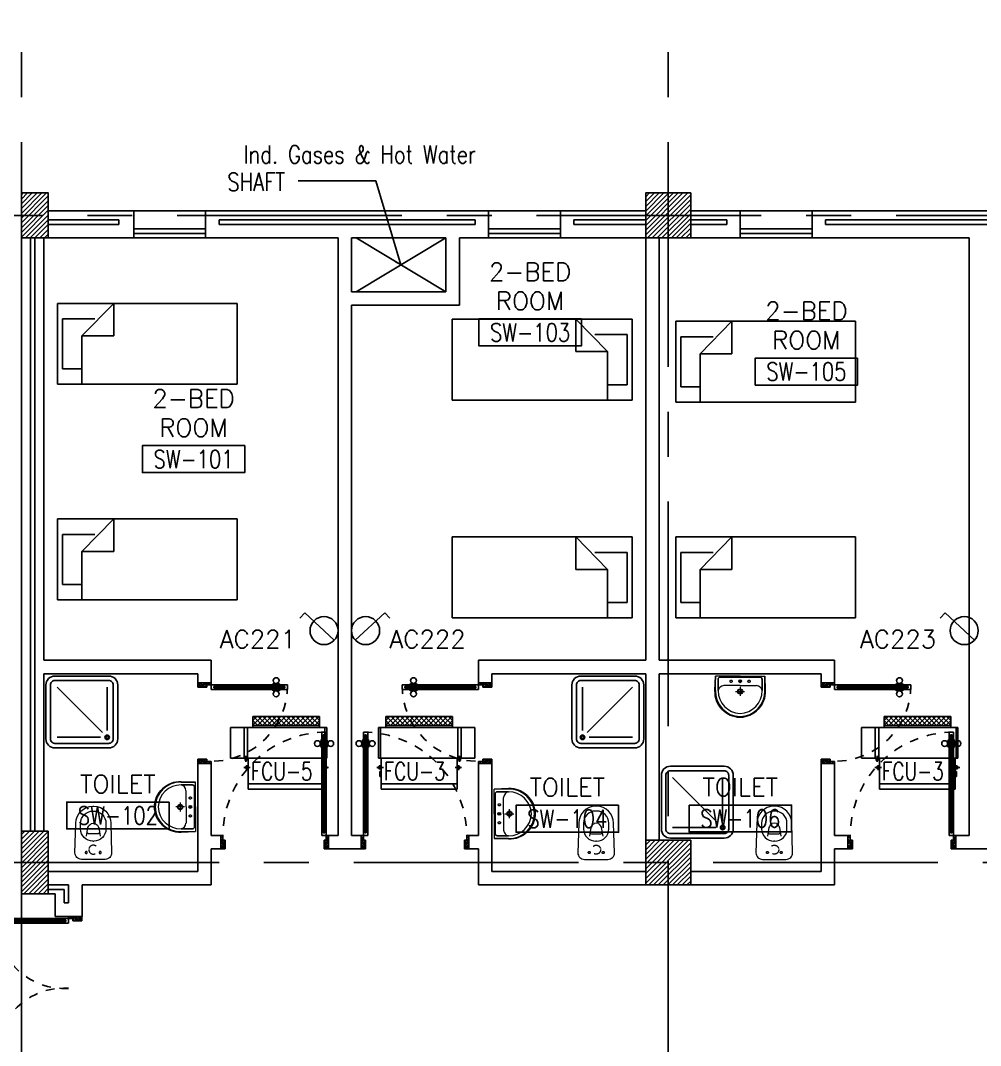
# Model space of a CAD drawing. Extents: x -0.4 to 93.5, y -1.1 to 78.4.
# Drawn here: x 50.62 to 61.31, y 55.33 to 66.74 of the extents above; entities that cross this region are included whole.
import ezdxf
from ezdxf.enums import TextEntityAlignment as Align

# ---------------------------------------------------------------- set-up
doc = ezdxf.new("R2010")
doc.units = 0
doc.header["$MEASUREMENT"] = 0
doc.header["$PDMODE"] = 34
for name, pattern in [('CENTERX2', [4, 2.5, -0.5, 0.5, -0.5]), ('DASHED', [0.75, 0.5, -0.25]), ('HIDDEN', [0.375, 0.25, -0.125]), ('HIDDEN2', [0.1875, 0.125, -0.0625])]:
    doc.linetypes.add(name, pattern=pattern)
doc.layers.get('0').update_dxf_attribs({"color": 11, "linetype": 'CONTINUOUS'})
doc.layers.get('DEFPOINTS').update_dxf_attribs({"color": 11, "linetype": 'CONTINUOUS'})
for name, color, linetype in [('AX-DIM', 11, 'CONTINUOUS'), ('AXES', 11, 'CENTERX2'), ('COL', 11, 'CONTINUOUS'), ('DOOR', 11, 'CONTINUOUS'), ('E-SOCKETS', 4, 'CONTINUOUS'), ('FCU', 7, 'CONTINUOUS'), ('FIX', 11, 'CONTINUOUS'), ('FUR', 11, 'CONTINUOUS'), ('HAT', 11, 'CONTINUOUS'), ('INSUL', 11, 'CONTINUOUS'), ('RM-BOX', 11, 'CONTINUOUS'), ('RM-NAME', 11, 'CONTINUOUS'), ('RM-NO', 11, 'CONTINUOUS'), ('SHAFT', 11, 'CONTINUOUS'), ('TEXTN', 2, 'CONTINUOUS'), ('WALL', 11, 'CONTINUOUS'), ('WIN', 11, 'CONTINUOUS')]:
    doc.layers.add(name, color=color, linetype=linetype)
doc.styles.add('ROMANS', font='ROMANS.shx', dxfattribs={"width": 0.6})
doc.dimstyles.new('STANDARD in', dxfattribs={"dimtxt": 0.24, "dimasz": 0.1, "dimexe": 0.07, "dimexo": 0.05, "dimgap": 0.05, "dimtad": 1, "dimdec": 0, "dimlfac": 1000, "dimzin": 0, "dimdsep": 46, "dimtxsty": 'ROMANS', "dimblk": 'ARCHTICK', "dimcen": 0.05, "dimdle": 0.05, "dimclrd": 7, "dimclre": 7, "dimclrt": 2, "dimadec": 0, "dimazin": 0, "dimtfac": 1, "dimtdec": 0, "dimtmove": 2, "dimatfit": 3, "dimldrblk": 'ARCHTICK', "dimfxl": 0, "dimtolj": 1, "dimtzin": 0, "dimarcsym": 0})

# ---------------------------------------------------------------- blocks, each defined once
blk = doc.blocks.new('_ARCHTICK')
at = {"color": 0, "linetype": 'ByBlock', "const_width": 0.15}
blk.add_lwpolyline([(-0.5, -0.5), (0.5, 0.5)], dxfattribs=at)
blk = doc.blocks.new('*D104')
at = {"layer": 'AX-DIM', "color": 7, "lineweight": -2, "ltscale": 0.3}
for p, q in [((8.522, 76.998), (83.332, 76.998)), ((8.572, 72.392), (8.572, 77.068)), ((83.282, 64.87), (83.282, 77.068))]:
    blk.add_line(p, q, dxfattribs=at)
at = {"layer": 'DEFPOINTS', "color": 0, "ltscale": 0.3}
for p in [(83.282, 76.998), (8.572, 72.342), (83.282, 64.82)]:
    blk.add_point(p, dxfattribs=at)
at = {"layer": 'AX-DIM', "color": 7, "lineweight": -2, "ltscale": 0.3, "xscale": 0.1, "yscale": 0.1, "zscale": 0.1, "rotation": 180}
blk.add_blockref('_ARCHTICK', (8.572, 76.998), dxfattribs=at)
at = {"layer": 'AX-DIM', "color": 7, "lineweight": -2, "ltscale": 0.3, "xscale": 0.1, "yscale": 0.1, "zscale": 0.1}
blk.add_blockref('_ARCHTICK', (83.282, 76.998), dxfattribs=at)
at = {"layer": 'AX-DIM', "color": 2, "ltscale": 0.3, "insert": (45.927, 77.168), "char_height": 0.24, "attachment_point": 5, "style": 'ROMANS'}
blk.add_mtext('\\A1;74710', dxfattribs=at)
blk = doc.blocks.new('RM1')
at = {"layer": 'RM-BOX'}
blk.add_lwpolyline([(570, -200), (-570, -200), (-570, -500), (570, -500)], close=True, dxfattribs=at)
at = {"layer": 'RM-NAME', "style": 'ROMANS'}
for tag, p in [('ROOMNAME1', (0, 324)), ('ROOMNAME2', (0, 0))]:
    blk.add_attdef(tag, text='', height=200, dxfattribs=at).set_placement(p, align=Align.MIDDLE)
at = {"layer": 'RM-NO', "style": 'ROMANS', "width": 0.8}
blk.add_attdef('ROOMNO', text='', height=200, dxfattribs=at).set_placement((0, -350), align=Align.MIDDLE)
blk = doc.blocks.new('*X47')
at = {"color": 0}
for p, q in [((227929, 169910), (228408, 170390)), ((227929, 169963), (228355, 170390)), ((227929, 170017), (228302, 170390)), ((227929, 170070), (228249, 170390)), ((227929, 170123), (228196, 170390)), ((227929, 170176), (228143, 170390)), ((227929, 170229), (228090, 170390)), ((227929, 170282), (228037, 170390)), ((227929, 170335), (227984, 170390)), ((227961, 169890), (228429, 170357)), ((228014, 169890), (228429, 170304)), ((228067, 169890), (228429, 170251)), ((228120, 169890), (228429, 170198)), ((228173, 169890), (228429, 170145)), ((228226, 169890), (228429, 170092)), ((228279, 169890), (228429, 170039)), ((228332, 169890), (228429, 169986)), ((228385, 169890), (228429, 169933))]:
    blk.add_line(p, q, dxfattribs=at)
blk = doc.blocks.new('COL50')
at = {"layer": 'COL'}
blk.add_lwpolyline([(-250, 250), (-250, -250), (250, -250), (250, 250)], close=True, dxfattribs=at)
blk = doc.blocks.new('*X46')
at = {"color": 0}
for p, q in [((227929, 177123), (228395, 177590)), ((227929, 177176), (228342, 177590)), ((227929, 177229), (228289, 177590)), ((227929, 177282), (228236, 177590)), ((227929, 177335), (228183, 177590)), ((227929, 177388), (228130, 177590)), ((227929, 177441), (228077, 177590)), ((227929, 177494), (228024, 177590)), ((227929, 177547), (227971, 177590)), ((227948, 177090), (228429, 177570)), ((228001, 177090), (228429, 177517)), ((228054, 177090), (228429, 177464)), ((228107, 177090), (228429, 177411)), ((228161, 177090), (228429, 177358)), ((228214, 177090), (228429, 177305)), ((228267, 177090), (228429, 177252)), ((228320, 177090), (228429, 177199)), ((228373, 177090), (228429, 177146))]:
    blk.add_line(p, q, dxfattribs=at)
blk = doc.blocks.new('DOOR100')
at = {"layer": 'DOOR', "color": 0, "linetype": 'ByBlock'}
for p, q in [((-25, 1300), (-75, 1300)), ((-75, 1300), (-25, 1300)), ((-75, 1250), (-75, 1300)), ((-42, 1270), (-58, 1270)), ((-58, 1250), (-58, 1270)), ((-42, 1250), (-42, 1270)), ((-25, 1250), (-25, 1300)), ((-82, 1205), (-91, 1205)), ((-91, 1205), (-91, 1140)), ((-75, 1218), (-82, 1218)), ((-82, 1128), (-82, 1218)), ((-82, 1205), (-82, 1140)), ((-58, 1250), (-75, 1250)), ((-25, 1250), (-42, 1250)), ((-25, 1218), (-18, 1218)), ((-18, 1128), (-18, 1218)), ((-18, 1205), (-9, 1205)), ((-18, 1205), (-18, 1140)), ((-9, 1205), (-9, 1140)), ((-82, 1140), (-91, 1140)), ((-75, 1128), (-82, 1128)), ((-25, 1128), (-18, 1128)), ((-18, 1140), (-9, 1140)), ((-1200, 0), (-1200, 150)), ((-1200, 150), (-1175, 150)), ((-1200, 150), (-1200, 0)), ((-1175, 150), (-1175, 100)), ((-75, 200), (-58, 200)), ((-75, 150), (-75, 200)), ((-75, 150), (-25, 150)), ((-58, 200), (-58, 180)), ((-58, 180), (-42, 180)), ((-42, 200), (-25, 200)), ((-42, 180), (-42, 200)), ((-25, 200), (-25, 150)), ((0, 150), (-25, 150)), ((-25, 150), (-25, 100)), ((0, 150), (0, 0)), ((-1150, 0), (-1200, 0)), ((-1175, 100), (-1150, 100)), ((-1150, 100), (-1150, 0)), ((-50, 100), (-50, 0)), ((-25, 100), (-50, 100)), ((-50, 0), (0, 0))]:
    blk.add_line(p, q, dxfattribs=at)
at = {"layer": 'DOOR', "linetype": 'ByBlock'}
for p, q in [((-75, 1250), (-75, 200)), ((-58, 200), (-58, 1250)), ((-42, 200), (-42, 1250)), ((-25, 200), (-25, 1250)), ((0, 0), (0, 150))]:
    blk.add_line(p, q, dxfattribs=at)
at = {"layer": 'DOOR', "color": 9, "linetype": 'ByBlock'}
for p, q in [((-1150, 0), (-1200, 114)), ((-1150, 0), (-1200, 40)), ((-1150, 0), (-1163, 100)), ((-50, 0), (0, 114)), ((-50, 0), (-37, 100)), ((-50, 0), (0, 40))]:
    blk.add_line(p, q, dxfattribs=at)
at = {"layer": 'DOOR', "color": 0, "linetype": 'ByBlock'}
for centre in [(-124, 1173), (24, 1173)]:
    blk.add_circle(centre, 32.4, dxfattribs=at)
at = {"layer": 'DOOR', "linetype": 'HIDDEN', "ltscale": 0.5}
blk.add_arc((-25, 150), 1150, 90, 180.0001, dxfattribs=at)
at = {"layer": 'DOOR', "color": 9, "linetype": 'ByBlock'}
for centre, radius, start, end in [((-1150, 0), 154, 103.7142, 108.8947), ((-1150, 0), 134, 100.72, 111.8402), ((-50, 0), 134, 68.1598, 79.28), ((-50, 0), 154, 71.1053, 76.2858), ((-1150, 0), 94.4, 90, 121.9818), ((-1150, 0), 74.4, 90, 132.2236), ((-1150, 0), 54.4, 90, 156.7926), ((-1150, 0), 34.4, 90, 180), ((-1150, 0), 14.4, 90, 180), ((-50, 0), 94.4, 58.0182, 90), ((-50, 0), 74.4, 47.7764, 90), ((-50, 0), 54.4, 23.2074, 90), ((-50, 0), 34.4, 0, 90), ((-50, 0), 14.4, 0, 90), ((-50, 0), 114, 64.0838, 77.3774)]:
    blk.add_arc(centre, radius, start, end, dxfattribs=at)
blk = doc.blocks.new('DOOR90')
at = {"layer": 'DOOR', "color": 0, "linetype": 'ByBlock'}
for p, q in [((-150, 0), (-150, -25)), ((-150, 0), (0, 0)), ((0, -50), (0, 0)), ((-1000, -25), (-1000, -75)), ((-1000, -75), (-1000, -25)), ((-950, -25), (-1000, -25)), ((-950, -75), (-1000, -75)), ((-970, -42), (-970, -58)), ((-950, -42), (-970, -42)), ((-950, -58), (-970, -58)), ((-950, -25), (-950, -42)), ((-950, -58), (-950, -75)), ((-918, -25), (-918, -18)), ((-828, -18), (-918, -18)), ((-918, -75), (-918, -82)), ((-828, -82), (-918, -82)), ((-905, -18), (-905, -9)), ((-905, -9), (-840, -9)), ((-905, -18), (-840, -18)), ((-905, -82), (-905, -91)), ((-905, -82), (-840, -82)), ((-905, -91), (-840, -91)), ((-840, -18), (-840, -9)), ((-840, -82), (-840, -91)), ((-828, -25), (-828, -18)), ((-828, -75), (-828, -82)), ((-200, -42), (-200, -25)), ((-200, -25), (-150, -25)), ((-180, -42), (-200, -42)), ((-200, -75), (-200, -58)), ((-200, -58), (-180, -58)), ((-150, -75), (-200, -75)), ((-180, -58), (-180, -42)), ((-150, -75), (-150, -25)), ((-150, -25), (-100, -25)), ((-100, -25), (-100, -50)), ((-100, -50), (0, -50)), ((-150, -900), (-150, -875)), ((-150, -875), (-100, -875)), ((0, -900), (-150, -900)), ((-150, -900), (0, -900)), ((-100, -850), (0, -850)), ((-100, -875), (-100, -850)), ((0, -850), (0, -900))]:
    blk.add_line(p, q, dxfattribs=at)
at = {"layer": 'DOOR', "color": 9, "linetype": 'ByBlock'}
for p, q in [((0, -50), (-114, 0)), ((0, -50), (-40, 0)), ((0, -50), (-100, -37)), ((0, -850), (-114, -900)), ((0, -850), (-100, -863)), ((0, -850), (-40, -900))]:
    blk.add_line(p, q, dxfattribs=at)
at = {"layer": 'DOOR', "linetype": 'ByBlock'}
for p, q in [((-200, -25), (-950, -25)), ((-200, -42), (-950, -42)), ((-200, -58), (-950, -58)), ((-950, -75), (-200, -75))]:
    blk.add_line(p, q, dxfattribs=at)
at = {"layer": 'DOOR', "color": 0, "linetype": 'ByBlock'}
for centre in [(-873, 24), (-873, -124)]:
    blk.add_circle(centre, 32.4, dxfattribs=at)
at = {"layer": 'DOOR', "color": 9, "linetype": 'ByBlock'}
for centre, radius, start, end in [((0, -50), 154, 161.1053, 166.2858), ((0, -50), 134, 158.1598, 169.28), ((0, -50), 94.4, 148.0182, 180), ((0, -50), 74.4, 137.7764, 180), ((0, -50), 114, 154.0838, 167.3774), ((0, -50), 54.4, 113.2074, 180), ((0, -50), 34.4, 90, 180), ((0, -50), 14.4, 90, 180), ((0, -850), 154, 193.7142, 198.8947), ((0, -850), 134, 190.72, 201.8402), ((0, -850), 94.4, 180, 211.9818), ((0, -850), 74.4, 180, 222.2236), ((0, -850), 54.4, 180, 246.7926), ((0, -850), 34.4, 180, 270), ((0, -850), 14.4, 180, 270)]:
    blk.add_arc(centre, radius, start, end, dxfattribs=at)
at = {"layer": 'DOOR', "linetype": 'HIDDEN', "ltscale": 0.5}
blk.add_arc((-150, -25), 850, 180, 270, dxfattribs=at)
blk = doc.blocks.new('C-300')
at = {"layer": 'HAT', "linetype": 'ByBlock', "ltscale": 0.3}
h = blk.add_hatch(dxfattribs=at)
h.set_pattern_fill('ANSI31', color=8, scale=300, style=0)
h.set_pattern_definition([(45, (-258496.182, -82361.005), (-26.5165043, 26.5165043), [])])
h.paths.add_polyline_path([(300, 500), (0, 500), (0, 250), (300, 250)])
h.paths.add_polyline_path([(300, 250), (0, 250), (0, 0), (300, 0)])
at = {"layer": 'COL'}
blk.add_lwpolyline([(0, 500), (300, 500), (300, 0), (0, 0)], close=True, dxfattribs=at)
blk = doc.blocks.new('A$C1DFA4FE8')
at = {"layer": 'DOOR', "color": 0, "linetype": 'ByBlock'}
for p, q in [((0, 1631), (0, 1581)), ((0, 1581), (0, 1631)), ((50, 1631), (0, 1631)), ((30, 1614), (30, 1598)), ((50, 1614), (30, 1614)), ((50, 1598), (30, 1598)), ((50, 1631), (50, 1614)), ((50, 1598), (50, 1581)), ((750, 1614), (750, 1631)), ((750, 1631), (800, 1631)), ((770, 1614), (750, 1614)), ((750, 1581), (750, 1598)), ((750, 1598), (770, 1598)), ((770, 1598), (770, 1614)), ((950, 1656), (800, 1656)), ((800, 1656), (800, 1631)), ((800, 1581), (800, 1631)), ((800, 1631), (850, 1631)), ((850, 1631), (850, 1606)), ((850, 1606), (950, 1606)), ((950, 1606), (950, 1656)), ((50, 1581), (0, 1581)), ((800, 1581), (750, 1581)), ((0, 81), (0, 131)), ((0, 131), (0, 81)), ((50, 131), (0, 131)), ((50, 114), (50, 131)), ((83, 131), (83, 138)), ((173, 138), (83, 138)), ((95, 138), (95, 147)), ((95, 147), (160, 147)), ((95, 138), (160, 138)), ((160, 138), (160, 147)), ((173, 131), (173, 138)), ((750, 131), (750, 114)), ((800, 131), (750, 131)), ((800, 131), (800, 81)), ((50, 81), (0, 81)), ((30, 98), (30, 114)), ((50, 114), (30, 114)), ((50, 98), (30, 98)), ((50, 81), (50, 98)), ((83, 81), (83, 74)), ((173, 74), (83, 74)), ((95, 74), (95, 65)), ((95, 74), (160, 74)), ((95, 65), (160, 65)), ((160, 74), (160, 65)), ((173, 81), (173, 74)), ((750, 114), (770, 114)), ((750, 98), (750, 81)), ((770, 98), (750, 98)), ((750, 81), (800, 81)), ((770, 114), (770, 98)), ((800, 56), (800, 81)), ((800, 81), (850, 81)), ((950, 56), (800, 56)), ((850, 106), (950, 106)), ((850, 81), (850, 106)), ((950, 106), (950, 56))]:
    blk.add_line(p, q, dxfattribs=at)
at = {"layer": 'DOOR', "linetype": 'ByBlock'}
for p, q in [((750, 1631), (50, 1631)), ((750, 1614), (50, 1614)), ((750, 1598), (50, 1598)), ((50, 1581), (750, 1581)), ((50, 131), (750, 131)), ((750, 114), (50, 114)), ((750, 98), (50, 98)), ((750, 81), (50, 81))]:
    blk.add_line(p, q, dxfattribs=at)
at = {"layer": 'DOOR', "color": 9, "linetype": 'ByBlock'}
for p, q in [((950, 1606), (837, 1656)), ((950, 1606), (850, 1619)), ((950, 1606), (910, 1656)), ((950, 106), (837, 56)), ((950, 106), (850, 93)), ((950, 106), (910, 56))]:
    blk.add_line(p, q, dxfattribs=at)
at = {"layer": 'DOOR', "color": 0, "linetype": 'ByBlock'}
for centre in [(128, 179), (128, 32)]:
    blk.add_circle(centre, 32.4, dxfattribs=at)
at = {"layer": 'DOOR', "linetype": 'HIDDEN', "ltscale": 0.5}
for centre, start, end in [((752, 1606), 178.0938, 273.7249), ((752, 106), 86.2751, 181.9062)]:
    blk.add_arc(centre, 752, start, end, dxfattribs=at)
at = {"layer": 'DOOR', "color": 9, "linetype": 'ByBlock'}
for centre, radius, start, end in [((950, 1606), 154, 161.1053, 166.2858), ((950, 1606), 134, 158.1598, 169.28), ((950, 1606), 114, 154.0838, 167.3774), ((950, 1606), 94.4, 148.0182, 180), ((950, 1606), 74.4, 137.7764, 180), ((950, 1606), 54.4, 113.2074, 180), ((950, 1606), 34.4, 90, 180), ((950, 1606), 14.4, 90, 180), ((950, 106), 154, 193.7142, 198.8947), ((950, 106), 134, 190.72, 201.8402), ((950, 106), 114, 192.6226, 205.9162), ((950, 106), 94.4, 180, 211.9818), ((950, 106), 74.4, 180, 222.2236), ((950, 106), 54.4, 180, 246.7926), ((950, 106), 34.4, 180, 270), ((950, 106), 14.4, 180, 270)]:
    blk.add_arc(centre, radius, start, end, dxfattribs=at)
blk = doc.blocks.new('LAV1')
at = {"layer": 'FIX', "linetype": 'DASHED', "lineweight": 20, "ltscale": 0.05}
for p, q in [((0, 170), (0, 270)), ((0, 170), (0, 270)), ((50, 220), (-50, 220))]:
    blk.add_line(p, q, dxfattribs=at)
at = {"layer": 'FIX', "linetype": 'ByBlock', "ltscale": 0.3}
for p, q in [((-280, 210), (-275, 50)), ((-245, 210), (-245, 85)), ((245, 210), (245, 85)), ((280, 210), (275, 50)), ((0, 60), (-220, 60)), ((0, 60), (220, 60))]:
    blk.add_line(p, q, dxfattribs=at)
at = {"layer": 'FIX', "linetype": 'Continuous', "lineweight": 20}
for p, q in [((-275, 210), (-275, 50)), ((0, 155), (-181, 155)), ((0, 155), (181, 155)), ((275, 210), (275, 50)), ((0, 50), (-275, 50)), ((0, 50), (-252, 50)), ((0, 50), (252, 50)), ((0, 50), (275, 50))]:
    blk.add_line(p, q, dxfattribs=at)
at = {"layer": 'FIX', "lineweight": 20}
for p, q in [((0, 92), (0, 123)), ((16, 107), (-15, 107))]:
    blk.add_line(p, q, dxfattribs=at)
for centre, radius in [((0, 220), 29.5), ((0, 220), 22.5), ((0, 107), 15.5)]:
    blk.add_circle(centre, radius, dxfattribs=at)
at = {"layer": 'FIX', "linetype": 'HIDDEN', "lineweight": 20, "ltscale": 0.05}
for centre in [(-100, 107), (100, 107)]:
    blk.add_circle(centre, 12.4, dxfattribs=at)
at = {"layer": 'FIX', "linetype": 'ByBlock', "ltscale": 0.3}
for centre, radius, start, end in [((7, 220), 287, 91.3776, 182.0064), ((-7, 220), 287, 357.9936, 88.6224), ((-220, 85), 24.9, 179.7021, 269.9486), ((220, 85), 24.9, 270.0514, 0.2979)]:
    blk.add_arc(centre, radius, start, end, dxfattribs=at)
at = {"layer": 'FIX', "linetype": 'Continuous', "lineweight": 20}
for centre, radius, start, end in [((8, 217), 283, 91.6988, 181.351), ((8, 212), 253, 91.7328, 180.4884), ((-8, 217), 283, 358.649, 88.3012), ((-8, 212), 253, 359.5116, 88.2672), ((-179, 222), 66.9, 190.2006, 268.0786), ((179, 222), 66.9, 271.9214, 349.7994)]:
    blk.add_arc(centre, radius, start, end, dxfattribs=at)
blk = doc.blocks.new('SHR1')
at = {"layer": 'FIX'}
for p, q in [((-196, 196), (-700, 700)), ((-143, 218), (-143, 700)), ((-218, 143), (-700, 143))]:
    blk.add_line(p, q, dxfattribs=at)
for points in [[(-825, 125), (-825, 725, -0.414214), (-725, 825), (-125, 825, -0.414214), (-25, 725), (-25, 125, -0.414214), (-125, 25), (-725, 25, -0.414214)], [(-775, 125), (-775, 725, -0.414214), (-725, 775), (-125, 775, -0.414214), (-75, 725), (-75, 125, -0.414214), (-125, 75), (-725, 75, -0.414214)]]:
    blk.add_lwpolyline(points, format="xyb", close=True, dxfattribs=at)
for radius in [25, 15]:
    blk.add_circle((-143, 143), radius, dxfattribs=at)
blk = doc.blocks.new('WC1')
at = {"layer": 'FIX', "lineweight": 20}
for p, q in [((-210, 204), (-538, 194)), ((-475, 141), (-538, 141)), ((-727, 5), (-727, -5)), ((-674, 5), (-674, -5)), ((-534, 24), (-540, 0)), ((-540, 0), (-534, -24)), ((-395, 76), (-490, 60)), ((-339, 5), (-339, -5)), ((-490, -60), (-395, -76)), ((-538, -141), (-475, -141)), ((-538, -194), (-210, -204))]:
    blk.add_line(p, q, dxfattribs=at)
at = {"layer": 'FIX', "linetype": 'Continuous', "lineweight": 20}
blk.add_line((-420, -47), (-420, 45), dxfattribs=at)
at = {"layer": 'FIX', "lineweight": 20}
blk.add_lwpolyline([(-213, -204), (-210, -204, 0.414214), (-137, -131), (-137, 0), (-137, 131, 0.414214), (-210, 204)], format="xyb", dxfattribs=at)
at = {"layer": 'FIX', "linetype": 'HIDDEN2', "lineweight": 20, "ltscale": 0.3}
blk.add_circle((-245, 0), 49.8, dxfattribs=at)
at = {"layer": 'FIX', "linetype": 'HIDDEN', "lineweight": 20, "ltscale": 0.05}
for centre in [(-213, 78), (-213, -77)]:
    blk.add_circle(centre, 11.6, dxfattribs=at)
at = {"layer": 'FIX', "lineweight": 20}
for centre, radius, start, end in [((-538, 5), 189, 90, 180), ((-538, 5), 136, 90, 180), ((-475, 5), 136, 360, 90), ((-473, -7), 68.2, 128.9242, 152.8468), ((-464, -18), 82, 108.496, 128.9242), ((-538, -5), 189, 180, 270), ((-538, -5), 136, 180, 270), ((-473, 7), 68.2, 207.1532, 231.0758), ((-464, 18), 82, 231.0758, 251.504), ((-475, -5), 136, 270, 0)]:
    blk.add_arc(centre, radius, start, end, dxfattribs=at)
at = {"layer": 'FIX', "linetype": 'Continuous', "lineweight": 20}
for centre, start, end in [((-443, 46), 357.6662, 91.6121), ((-442, -46), 268.3879, 2.3338)]:
    blk.add_arc(centre, 22.3, start, end, dxfattribs=at)
blk = doc.blocks.new('*X166')
at = {"color": 0}
for p, q in [((16890, -2467), (16943, -2414)), ((16890, -2520), (16990, -2420)), ((16990, -2565), (16890, -2465)), ((16890, -2573), (16990, -2473)), ((16990, -2512), (16892, -2414)), ((16990, -2459), (16945, -2414)), ((16990, -2619), (16890, -2519)), ((16890, -2626), (16990, -2526)), ((16990, -2672), (16890, -2572)), ((16890, -2679), (16990, -2579)), ((16990, -2725), (16890, -2625)), ((16890, -2732), (16990, -2632)), ((16990, -2778), (16890, -2678)), ((16890, -2785), (16990, -2685)), ((16990, -2831), (16890, -2731)), ((16890, -2838), (16990, -2738)), ((16990, -2884), (16890, -2784)), ((16890, -2891), (16990, -2791)), ((16990, -2937), (16890, -2837)), ((16890, -2944), (16990, -2844)), ((16990, -2990), (16890, -2890)), ((16890, -2997), (16990, -2897)), ((16990, -3043), (16890, -2943)), ((16890, -3050), (16990, -2950)), ((16990, -3096), (16890, -2996)), ((16890, -3103), (16990, -3003)), ((16990, -3149), (16890, -3049)), ((16892, -3155), (16990, -3056)), ((16944, -3155), (16890, -3102)), ((16945, -3155), (16990, -3109))]:
    blk.add_line(p, q, dxfattribs=at)
blk = doc.blocks.new('WHE06')
at = {"color": 2}
for p, q in [((689, 621), (346, 621)), ((346, 621), (346, 469)), ((689, 469), (689, 621)), ((242, 472), (242, 399)), ((321, 458), (321, 438)), ((321, 458), (346, 458)), ((60, -422), (60, 422)), ((212, 437), (269, 437)), ((232, 452), (232, 422)), ((232, 452), (252, 452)), ((252, 452), (252, 422)), ((305, 448), (373, 448)), ((321, 438), (346, 438)), ((346, 430), (689, 430)), ((811, 371), (689, 371)), ((711, -371), (711, 371)), ((811, -371), (811, 371)), ((142, -437), (142, -422)), ((142, -437), (197, -437)), ((197, -437), (197, -422)), ((221, -437), (269, -437)), ((232, -452), (232, -422)), ((232, -452), (252, -452)), ((242, -472), (242, -399)), ((252, -452), (252, -422)), ((346, -430), (689, -430)), ((811, -371), (689, -371))]:
    blk.add_line(p, q, dxfattribs=at)
at = {"color": 6}
for p, q in [((346, 469), (346, -451)), ((689, 469), (346, 469)), ((689, -451), (689, 469)), ((0, -422), (0, 422)), ((0, 422), (346, 422)), ((0, -422), (346, -422)), ((346, -451), (689, -451))]:
    blk.add_line(p, q, dxfattribs=at)
at = {"color": 2}
blk.add_blockref('*X166', (-16179, 2784), dxfattribs=at)

msp = doc.modelspace()

# ---------------------------------------------------------------- hatches: boundary and pattern name
at = {"layer": 'HAT'}
h = msp.add_hatch(dxfattribs=at)
h.set_pattern_fill('ANSI31', color=256, scale=0.3, style=0)
h.set_pattern_definition([(45, (-197.92383, -18.041005), (-0.0265165043, 0.0265165043), [])])
h.paths.add_polyline_path([(50.9324, 57.72), (50.6324, 57.72), (50.6324, 57.37), (50.9324, 57.37)])
h.paths.add_polyline_path([(50.9324, 57.37), (50.6324, 57.37), (50.6324, 57.02), (50.9324, 57.02)])

# ---------------------------------------------------------------- linework, layer by layer
at = {"layer": 'AXES'}
for p, q in [((57.8324, -1.1143), (57.8324, 77.6984)), ((50.6324, -1.1143), (50.6324, 77.3484)), ((20.3674, 64.57), (92.8324, 64.57)), ((92.8324, 57.37), (40.7424, 57.37))]:
    msp.add_line(p, q, dxfattribs=at)
at = {"layer": 'COL'}
for points in [[(58.0824, 64.32), (58.0824, 64.82), (57.5824, 64.82), (57.5824, 64.32)], [(50.9324, 57.72), (50.9324, 57.02), (50.6324, 57.02), (50.6324, 57.72)]]:
    msp.add_lwpolyline(points, close=True, dxfattribs=at)
at = {"layer": 'E-SOCKETS'}
for p, q in [((53.7876, 60.1488), (53.7331, 60.0902)), ((54.1155, 59.8436), (53.7876, 60.1488)), ((54.3492, 59.8436), (54.6771, 60.1488)), ((54.6771, 60.1488), (54.7316, 60.0902)), ((60.9126, 60.1488), (60.8581, 60.0902)), ((61.2405, 59.8436), (60.9126, 60.1488))]:
    msp.add_line(p, q, dxfattribs=at)
for centre in [(54.0011, 59.95), (54.4636, 59.95), (61.1261, 59.95)]:
    msp.add_circle(centre, 0.1562, dxfattribs=at)
at = {"layer": 'FIX', "color": 32, "linetype": 'DASHED', "lineweight": 20, "ltscale": 0.05}
msp.add_line((56.0649, 57.8625), (56.0649, 57.9625), dxfattribs=at)
at = {"layer": 'FUR'}
for p, q in [((51.0356, 63.592), (53.0356, 63.592)), ((51.0356, 62.692), (51.0356, 63.592)), ((51.3072, 63.2308), (51.6607, 63.592)), ((51.6607, 63.592), (51.6607, 63.2308)), ((53.0356, 63.592), (53.0356, 62.692)), ((51.0911, 63.4198), (51.4508, 63.4198)), ((51.0911, 62.8619), (51.0911, 63.4198)), ((57.4288, 63.4156), (55.4288, 63.4156)), ((55.4288, 63.4156), (55.4288, 62.5156)), ((56.8038, 63.4156), (56.8038, 63.0544)), ((57.1572, 63.0544), (56.8038, 63.4156)), ((57.4288, 62.5156), (57.4288, 63.4156)), ((57.9153, 63.392), (59.9153, 63.392)), ((57.9153, 62.492), (57.9153, 63.392)), ((58.1869, 63.0308), (58.5403, 63.392)), ((58.5403, 63.392), (58.5403, 63.0308)), ((59.9153, 63.392), (59.9153, 62.492)), ((51.3072, 63.2308), (51.6607, 63.2308)), ((51.3072, 62.692), (51.3072, 63.2308)), ((57.3734, 63.2434), (57.0137, 63.2434)), ((57.3734, 62.6855), (57.3734, 63.2434)), ((57.9707, 63.2198), (58.3304, 63.2198)), ((57.9707, 62.6619), (57.9707, 63.2198)), ((57.1572, 63.0544), (56.8038, 63.0544)), ((57.1572, 62.5156), (57.1572, 63.0544)), ((58.1869, 63.0308), (58.5403, 63.0308)), ((58.1869, 62.492), (58.1869, 63.0308)), ((51.3072, 62.8619), (51.0911, 62.8619)), ((53.0356, 62.692), (51.0356, 62.692)), ((57.1572, 62.6855), (57.3734, 62.6855)), ((58.1869, 62.6619), (57.9707, 62.6619)), ((55.4288, 62.5156), (57.4288, 62.5156)), ((59.9153, 62.492), (57.9153, 62.492)), ((51.0356, 61.1931), (53.0356, 61.1931)), ((51.0356, 60.2931), (51.0356, 61.1931)), ((51.3072, 60.832), (51.6607, 61.1931)), ((51.6607, 61.1931), (51.6607, 60.832)), ((53.0356, 61.1931), (53.0356, 60.2931)), ((51.0911, 61.021), (51.4508, 61.021)), ((51.0911, 60.463), (51.0911, 61.021)), ((57.4288, 60.9931), (55.4288, 60.9931)), ((55.4288, 60.9931), (55.4288, 60.0931)), ((56.8038, 60.9931), (56.8038, 60.632)), ((57.1572, 60.632), (56.8038, 60.9931)), ((57.4288, 60.0931), (57.4288, 60.9931)), ((57.9153, 60.9931), (59.9153, 60.9931)), ((57.9153, 60.0931), (57.9153, 60.9931)), ((58.1869, 60.632), (58.5403, 60.9931)), ((58.5403, 60.9931), (58.5403, 60.632)), ((59.9153, 60.9931), (59.9153, 60.0931)), ((51.3072, 60.832), (51.6607, 60.832)), ((51.3072, 60.2931), (51.3072, 60.832)), ((57.3734, 60.821), (57.0137, 60.821)), ((57.3734, 60.263), (57.3734, 60.821)), ((57.9707, 60.821), (58.3304, 60.821)), ((57.9707, 60.263), (57.9707, 60.821)), ((57.1572, 60.632), (56.8038, 60.632)), ((57.1572, 60.0931), (57.1572, 60.632)), ((58.1869, 60.632), (58.5403, 60.632)), ((58.1869, 60.0931), (58.1869, 60.632)), ((51.3072, 60.463), (51.0911, 60.463)), ((53.0356, 60.2931), (51.0356, 60.2931)), ((57.1572, 60.263), (57.3734, 60.263)), ((58.1869, 60.263), (57.9707, 60.263)), ((55.4288, 60.0931), (57.4288, 60.0931)), ((59.9153, 60.0931), (57.9153, 60.0931))]:
    msp.add_line(p, q, dxfattribs=at)
at = {"layer": 'INSUL'}
for p, q in [((50.9324, 64.52), (51.7182, 64.52)), ((50.9324, 64.47), (51.7182, 64.47)), ((51.7182, 64.52), (51.7182, 64.47)), ((55.6824, 64.52), (52.8324, 64.52)), ((52.8324, 64.52), (52.8324, 64.47)), ((55.6824, 64.47), (52.8324, 64.47)), ((55.6824, 64.52), (55.6824, 64.47)), ((56.7824, 64.52), (57.5824, 64.52)), ((56.7824, 64.52), (56.7824, 64.47)), ((56.7824, 64.47), (57.5824, 64.47)), ((58.0824, 64.52), (58.4824, 64.52)), ((58.0824, 64.47), (58.4824, 64.47)), ((58.4824, 64.52), (58.4824, 64.47)), ((63.2824, 64.52), (59.5824, 64.52)), ((59.5824, 64.52), (59.5824, 64.47)), ((63.2824, 64.47), (59.5824, 64.47)), ((50.7324, 57.72), (50.7324, 64.32)), ((50.7824, 57.72), (50.7824, 64.32)), ((50.9324, 57.12), (51.1574, 57.12)), ((50.9324, 57.07), (51.1074, 57.07)), ((51.1074, 57.07), (51.1074, 56.92)), ((51.1574, 57.12), (51.1574, 56.92)), ((51.1074, 56.92), (51.1574, 56.92))]:
    msp.add_line(p, q, dxfattribs=at)
at = {"layer": 'SHAFT', "color": 6, "linetype": 'ByBlock', "ltscale": 0.3}
msp.add_line((57.4427, 64.57), (58.2156, 64.57), dxfattribs=at)
at = {"layer": 'SHAFT', "color": 251, "linetype": 'ByBlock'}
for p, q in [((54.3574, 64.32), (55.3574, 63.72)), ((54.3574, 63.72), (55.3574, 64.32))]:
    msp.add_line(p, q, dxfattribs=at)
at = {"layer": 'WALL'}
for p, q in [((50.9324, 64.62), (51.8824, 64.62)), ((51.8824, 64.62), (51.8824, 64.32)), ((55.8324, 64.62), (52.6824, 64.62)), ((52.6824, 64.62), (52.6824, 64.32)), ((55.8324, 64.62), (55.8324, 64.32)), ((56.6324, 64.62), (56.6324, 64.32)), ((57.5824, 64.62), (56.6324, 64.62)), ((58.0824, 64.62), (58.6324, 64.62)), ((58.6324, 64.62), (58.6324, 64.32)), ((63.4324, 64.62), (59.4324, 64.62)), ((59.4324, 64.62), (59.4324, 64.32)), ((50.6324, 57.72), (50.6324, 64.32)), ((50.8824, 59.62), (50.8824, 64.32)), ((50.9324, 64.32), (51.8824, 64.32)), ((54.1574, 64.32), (52.6824, 64.32)), ((54.1574, 57.67), (54.1574, 64.32)), ((55.3574, 64.32), (54.3074, 64.32)), ((54.3074, 64.32), (54.3074, 63.72)), ((55.3574, 64.32), (55.3574, 63.72)), ((55.8324, 64.32), (55.5074, 64.32)), ((55.5074, 64.32), (55.5074, 63.57)), ((57.5824, 64.32), (56.6324, 64.32)), ((57.5824, 59.62), (57.5824, 64.32)), ((57.7324, 59.62), (57.7324, 64.32)), ((58.0824, 64.32), (58.6324, 64.32)), ((61.1824, 64.32), (59.4324, 64.32)), ((61.1824, 57.67), (61.1824, 64.32)), ((55.3574, 63.72), (54.3074, 63.72)), ((54.3074, 57.67), (54.3074, 63.57)), ((55.5074, 63.57), (54.3074, 63.57)), ((52.7449, 59.62), (50.8824, 59.62)), ((52.7449, 59.37), (52.7449, 59.62)), ((55.7199, 59.62), (57.5824, 59.62)), ((55.7199, 59.37), (55.7199, 59.62)), ((59.6824, 59.62), (57.7324, 59.62)), ((59.6824, 59.37), (59.6824, 59.62)), ((52.5949, 59.47), (50.8824, 59.47)), ((50.8824, 57.72), (50.8824, 59.47)), ((52.5949, 59.37), (52.5949, 59.47)), ((55.8699, 59.47), (57.5824, 59.47)), ((55.8699, 59.37), (55.8699, 59.47)), ((57.5824, 57.62), (57.5824, 59.47)), ((57.7324, 57.62), (57.7324, 59.47)), ((59.5324, 59.47), (57.7324, 59.47)), ((59.5324, 59.37), (59.5324, 59.47)), ((52.7449, 59.37), (52.5949, 59.37)), ((55.7199, 59.37), (55.8699, 59.37)), ((59.6824, 59.37), (59.5324, 59.37)), ((50.6324, 57.72), (50.6324, 58.5913)), ((52.5949, 57.27), (52.5949, 58.47)), ((52.7449, 58.47), (52.5949, 58.47)), ((52.7449, 57.67), (52.7449, 58.47)), ((55.7199, 58.47), (55.8699, 58.47)), ((55.7199, 57.67), (55.7199, 58.47)), ((55.8699, 57.27), (55.8699, 58.47)), ((59.5324, 57.27), (59.5324, 58.47)), ((59.6824, 58.47), (59.5324, 58.47)), ((59.6824, 57.67), (59.6824, 58.47)), ((52.7449, 57.12), (52.7449, 57.52)), ((52.8511, 57.52), (52.7449, 57.52)), ((55.6136, 57.52), (55.7199, 57.52)), ((55.7199, 57.12), (55.7199, 57.52)), ((59.6824, 57.12), (59.6824, 57.52)), ((50.9324, 57.27), (52.5949, 57.27)), ((50.6324, 57.12), (50.6324, 57.02)), ((51.3074, 57.12), (51.3074, 56.77)), ((50.6324, 57.02), (51.0074, 57.02)), ((51.0074, 57.02), (51.0074, 56.77)), ((51.0074, 56.77), (51.3074, 56.77))]:
    msp.add_line(p, q, dxfattribs=at)
at = {"layer": 'WALL', "linetype": 'ByBlock'}
for p, q in [((52.7449, 57.67), (52.8511, 57.67)), ((52.8511, 57.67), (52.8511, 57.52)), ((54.0511, 57.67), (54.0511, 57.52)), ((54.0511, 57.67), (54.1574, 57.67)), ((54.4136, 57.67), (54.3074, 57.67)), ((54.4136, 57.67), (54.4136, 57.52)), ((55.7199, 57.67), (55.6136, 57.67)), ((55.6136, 57.67), (55.6136, 57.52)), ((59.6824, 57.67), (59.8324, 57.67)), ((61.0324, 57.67), (61.1824, 57.67)), ((54.4136, 57.52), (54.0511, 57.52)), ((59.6824, 57.52), (59.8324, 57.52)), ((61.4824, 57.52), (61.0324, 57.52)), ((55.8699, 57.27), (57.5824, 57.27)), ((58.0824, 57.27), (59.5324, 57.27)), ((59.5324, 57.27), (58.0824, 57.27)), ((51.3074, 57.12), (52.7449, 57.12)), ((55.7199, 57.12), (57.5824, 57.12)), ((58.0824, 57.12), (59.6824, 57.12)), ((59.6824, 57.12), (58.0824, 57.12))]:
    msp.add_line(p, q, dxfattribs=at)
at = {"layer": 'WALL', "color": 2, "linetype": 'ByBlock'}
for p, q in [((59.8324, 57.52), (59.8324, 57.67)), ((61.0324, 57.52), (61.0324, 57.67))]:
    msp.add_line(p, q, dxfattribs=at)
at = {"layer": 'WALL', "linetype": 'ByBlock', "ltscale": 0.3}
for points in [[(50.9324, 64.82), (50.6324, 64.82), (50.6324, 64.32), (50.9324, 64.32)], [(58.0824, 64.82), (57.5824, 64.82), (57.5824, 64.32), (58.0824, 64.32)], [(50.9324, 57.72), (50.6324, 57.72), (50.6324, 57.02), (50.9324, 57.02)], [(58.0824, 57.62), (57.5824, 57.62), (57.5824, 57.12), (58.0824, 57.12)]]:
    msp.add_lwpolyline(points, close=True, dxfattribs=at)
at = {"layer": 'WIN'}
for p, q in [((51.8824, 64.62), (52.6824, 64.62)), ((55.8324, 64.62), (56.6324, 64.62)), ((58.6324, 64.62), (59.4324, 64.62)), ((51.8824, 64.42), (52.6824, 64.42)), ((51.8824, 64.37), (52.6824, 64.37)), ((55.8324, 64.42), (56.6324, 64.42)), ((55.8324, 64.37), (56.6324, 64.37)), ((58.6324, 64.42), (59.4324, 64.42)), ((58.6324, 64.37), (59.4324, 64.37)), ((51.8824, 64.32), (52.6824, 64.32)), ((55.8324, 64.32), (56.6324, 64.32)), ((58.6324, 64.32), (59.4324, 64.32))]:
    msp.add_line(p, q, dxfattribs=at)

# ---------------------------------------------------------------- block references
at = {"layer": 'COL', "color": 6, "linetype": 'ByBlock', "ltscale": 0.3, "xscale": 0.001, "yscale": 0.001, "zscale": 0.001}
msp.add_blockref('C-300', (50.6324, 64.32), dxfattribs=at)
at = {"layer": 'COL', "xscale": -0.001, "yscale": 0.001, "zscale": 0.001}
msp.add_blockref('COL50', (57.8324, 57.37), dxfattribs=at)
at = {"layer": 'DOOR', "color": 0, "linetype": 'ByBlock', "yscale": 0.001, "zscale": 0.001}
for name, p, xscale in [('DOOR90', (52.5949, 59.37), -0.001), ('DOOR90', (55.8699, 59.37), 0.001), ('DOOR90', (59.5324, 59.37), -0.001), ('DOOR100', (54.0511, 57.52), 0.001), ('DOOR100', (54.4136, 57.52), -0.001), ('DOOR100', (61.0324, 57.52), 0.001)]:
    msp.add_blockref(name, p, dxfattribs=dict(at, xscale=xscale))
at = {"layer": 'DOOR', "color": 0, "linetype": 'ByBlock', "xscale": -0.001, "yscale": 0.001, "zscale": 0.001, "rotation": 180}
msp.add_blockref('A$C1DFA4FE8', (50.3567, 56.8259), dxfattribs=at)
at = {"layer": 'FCU', "linetype": 'ByBlock', "yscale": 0.001000002026557922, "zscale": 0.001}
for p, xscale, rotation in [((53.5797, 58.1844), 0.001000002026557922, 90), ((55.0601, 58.1844), -0.001000002026557922, 270), ((60.6047, 58.1844), 0.001000002026557922, 90)]:
    msp.add_blockref('WHE06', p, dxfattribs=dict(at, xscale=xscale, rotation=rotation))
at = {"layer": 'FIX', "yscale": 0.001, "zscale": 0.001}
for p, xscale in [((51.7304, 58.62), 0.001), ((56.7344, 58.62), -0.001), ((58.5804, 57.616), 0.001)]:
    msp.add_blockref('SHR1', p, dxfattribs=dict(at, xscale=xscale))
for name, p, xscale, rotation in [('LAV1', (58.6319, 59.493), 0.001, 180), ('WC1', (51.4329, 57.268), -0.001, 90), ('WC1', (57.0301, 57.268), 0.001, 270), ('WC1', (59.0124, 57.268), 0.001, 270)]:
    msp.add_blockref(name, p, dxfattribs=dict(at, xscale=xscale, rotation=rotation))
at = {"layer": 'FIX', "linetype": 'ByBlock', "ltscale": 0.3, "xscale": 0.001, "yscale": 0.001, "zscale": 0.001}
for p, rotation in [((52.6199, 57.988), 90), ((55.8449, 57.912), 270)]:
    msp.add_blockref('LAV1', p, dxfattribs=dict(at, rotation=rotation))
at = {"layer": 'HAT', "xscale": 0.001, "yscale": 0.001, "zscale": 0.001}
for name in ['*X46', '*X47']:
    msp.add_blockref(name, (-170.3462, -112.7697), dxfattribs=at)
at = {"layer": 'RM-NAME', "xscale": 0.001, "yscale": 0.001, "zscale": 0.001}
for p, values in [((56.2949, 63.6184), {'ROOMNO': 'SW-103', 'ROOMNAME2': 'ROOM', 'ROOMNAME1': '2-BED'}), ((59.3702, 63.183), {'ROOMNO': 'SW-105', 'ROOMNAME2': 'ROOM', 'ROOMNAME1': '2-BED'}), ((52.5488, 62.2083), {'ROOMNO': 'SW-101', 'ROOMNAME2': 'ROOM', 'ROOMNAME1': '2-BED'}), ((51.7069, 58.2429), {'ROOMNO': 'SW-102', 'ROOMNAME2': 'TOILET'}), ((56.7092, 58.207), {'ROOMNO': 'SW-104', 'ROOMNAME2': 'TOILET'})]:
    msp.add_blockref('RM1', p, dxfattribs=at).add_auto_attribs(values)
at = {"layer": 'RM-NAME'}
ref = msp.add_blockref('RM1', (58.6339, 58.2093), dxfattribs=dict(at, xscale=-0.001, yscale=0.001, zscale=0.001))
ref.add_attrib('ROOMNO', 'SW-106', dxfattribs={"layer": 'RM-NO', "height": 0.2, "style": 'ROMANS', "width": 0.8}).set_placement((58.6339, 57.8593), align=Align.MIDDLE)
ref.add_attrib('ROOMNAME2', 'TOILET', dxfattribs={"height": 0.2, "style": 'ROMANS'}).set_placement((58.6339, 58.2093), align=Align.MIDDLE)

# ---------------------------------------------------------------- texts
at = {"layer": 'E-SOCKETS', "style": 'ROMANS'}
for s, p in [('AC221', (52.8405, 59.7553)), ('AC222', (54.729, 59.7553)), ('AC223', (59.9655, 59.7553))]:
    msp.add_text(s, height=0.2, dxfattribs=at).set_placement(p)
at = {"layer": 'SHAFT', "color": 4, "style": 'ROMANS', "width": 0.8}
for s, p in [('Ind. Gases & Hot Water', (54.3985, 65.2491)), ('SHAFT', (53.2468, 64.9427))]:
    msp.add_text(s, height=0.2, dxfattribs=at).set_placement(p, align=Align.MIDDLE)
at = {"layer": 'TEXTN', "style": 'ROMANS', "width": 0.75}
for s, p in [('FCU-5', (53.1856, 58.2849)), ('FCU-3', (54.666, 58.2849)), ('FCU-3', (60.2106, 58.2849))]:
    msp.add_text(s, height=0.2, dxfattribs=at).set_placement(p)

# ---------------------------------------------------------------- dimensions: what is measured, and where the dimension line sits
at = {"layer": 'AX-DIM'}
dim = msp.add_linear_dim(base=(83.2824, 76.9984), p1=(8.5724, 72.3423), p2=(83.2824, 64.82), dimstyle='STANDARD in', dxfattribs=at)
dim.commit()
dim.dimension.update_dxf_attribs({"geometry": '*D104', "text_midpoint": (45.9274, 77.1684)})

# ---------------------------------------------------------------- leaders
at = {"layer": 'SHAFT', "color": 6, "linetype": 'ByBlock', "ltscale": 0.3}
msp.add_leader([(54.8574, 64.02), (54.5788, 64.9568), (53.7116, 64.9568)], dimstyle='STANDARD in', dxfattribs=at)

doc.saveas('drawing.dxf')
